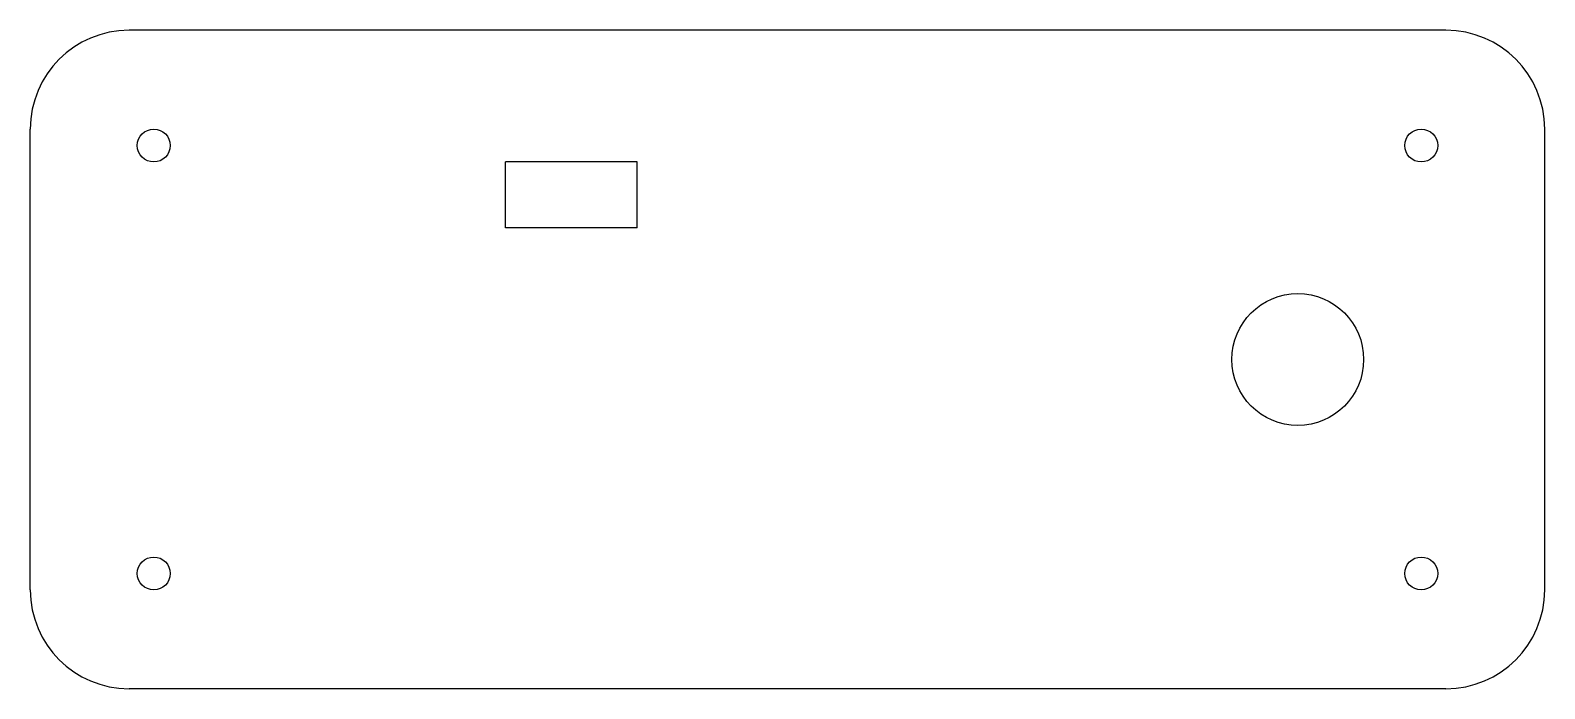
# Model space of a CAD drawing. Extents: x -46 to 46, y -20 to 20.
import ezdxf

# ---------------------------------------------------------------- set-up
doc = ezdxf.new("R2010")
doc.units = 0
doc.layers.add('MODELSKETCH_VISIBLE', color=7, linetype='CONTINUOUS')

msp = doc.modelspace()

# ---------------------------------------------------------------- linework, layer by layer
at = {"layer": 'MODELSKETCH_VISIBLE'}
for p, q in [((40, 20), (-40, 20)), ((-46, -14), (-46, 14)), ((46, -14), (46, 14)), ((-17.14, 8), (-17.14, 12)), ((-9.14, 12), (-17.14, 12)), ((-9.14, 8), (-9.14, 12)), ((-9.14, 8), (-17.14, 8)), ((40, -20), (-40, -20))]:
    msp.add_line(p, q, dxfattribs=at)
for centre, radius in [((-38.5, 13), 1), ((38.5, 13), 1), ((31, 0), 4), ((-38.5, -13), 1), ((38.5, -13), 1)]:
    msp.add_circle(centre, radius, dxfattribs=at)
for centre, start, end in [((-40, 14), 90, 180), ((40, 14), 0, 90), ((-40, -14), 180, 270), ((40, -14), 270, 0)]:
    msp.add_arc(centre, 6, start, end, dxfattribs=at)

doc.saveas('drawing.dxf')
